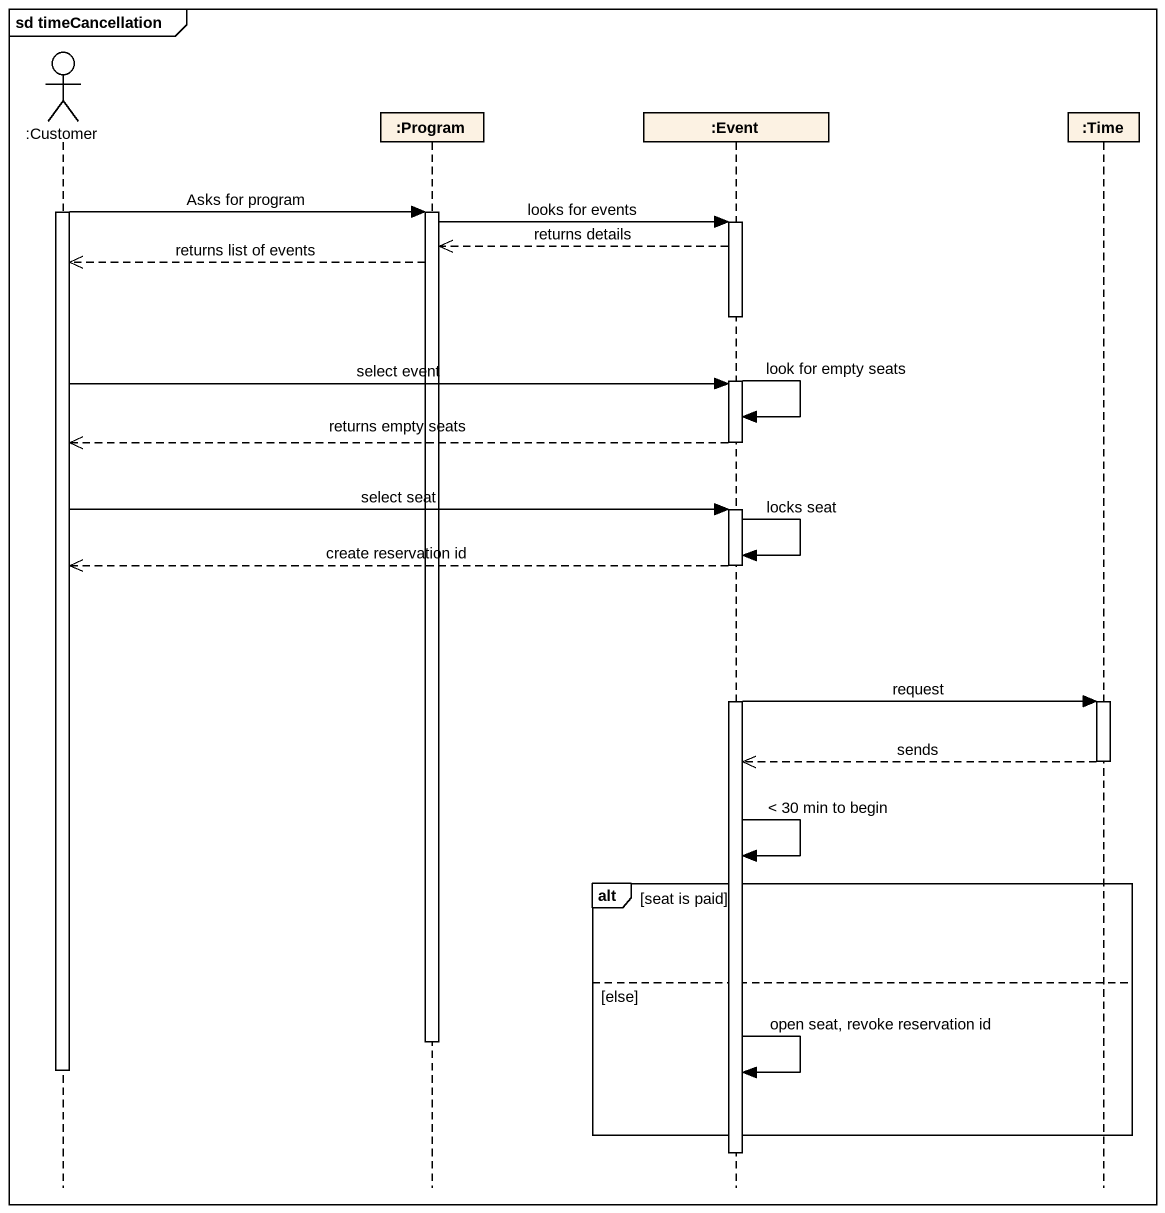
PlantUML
@startuml
mainframe sd timeCancellation
hide footbox
actor ":Customer" as Customer
participant ":Program" as Program
participant ":Event" as Event
participant ":Time" as Time

activate Customer
Customer -> Program : Asks for program
activate Program
Program -> Event : looks for events
activate Event
Event -->> Program : returns details
Program -->> Customer : returns list of events
Customer -> Event : select event
Event -> Event : look for empty seats
Event -->> Customer : returns empty seats
deactivate Event
Customer -> Event : select seat
activate Event
Event -> Event : locks seat
Event -->> Customer : create reservation id
Event -> Time : request
activate Time
Time -->> Event : sends
deactivate Time
Event -> Event : < 30 min to begin
alt seat is paid
else else
  deactivate Program
  deactivate Customer
  Event -> Event : open seat, revoke reservation id
end
deactivate Event
@enduml
